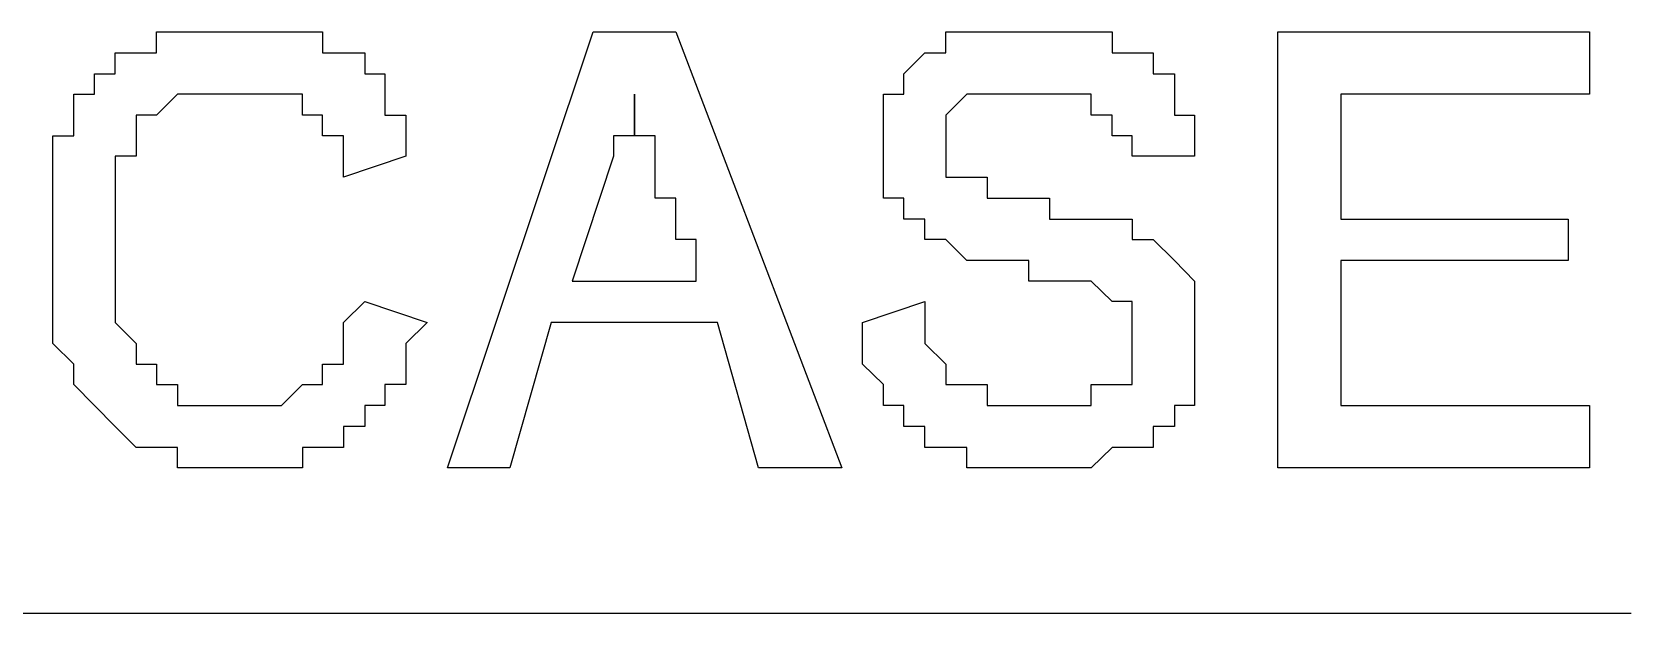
# Model space of a CAD drawing. Header units: inches. Extents: x -628 to 1537, y -1730 to 336.
# Drawn here: x 861.66 to 882.06, y -432.46 to -425.05 of the extents above; entities that cross this region are included whole.
import ezdxf

# ---------------------------------------------------------------- set-up
doc = ezdxf.new("R2010")
doc.units = ezdxf.units.IN
doc.layers.get('0').update_dxf_attribs({"linetype": 'CONTINUOUS'})

msp = doc.modelspace()

# ---------------------------------------------------------------- linework, layer by layer
at = {"color": 6}
for p, q in [((863.248, -425.312), (863.248, -425.045)), ((863.248, -425.045), (863.248, -425.045)), ((863.248, -425.045), (863.517, -425.045)), ((863.517, -425.045), (863.517, -425.045)), ((863.517, -425.045), (863.517, -425.045)), ((863.517, -425.045), (863.517, -425.045)), ((863.517, -425.045), (863.786, -425.045)), ((863.786, -425.045), (863.786, -425.045)), ((863.786, -425.045), (863.786, -425.045)), ((863.786, -425.045), (864.048, -425.045)), ((864.048, -425.045), (864.048, -425.045)), ((864.048, -425.045), (864.048, -425.045)), ((864.048, -425.045), (864.048, -425.045)), ((864.048, -425.045), (864.311, -425.045)), ((864.311, -425.045), (864.311, -425.045)), ((864.311, -425.045), (864.311, -425.045)), ((864.311, -425.045), (864.311, -425.045)), ((864.311, -425.045), (864.58, -425.045)), ((864.58, -425.045), (864.58, -425.045)), ((864.58, -425.045), (864.58, -425.045)), ((864.58, -425.045), (864.843, -425.045)), ((864.843, -425.045), (864.843, -425.045)), ((864.843, -425.045), (864.843, -425.045)), ((864.843, -425.045), (865.112, -425.045)), ((865.112, -425.045), (865.112, -425.045)), ((865.112, -425.045), (865.112, -425.045)), ((865.112, -425.045), (865.112, -425.045)), ((865.112, -425.045), (865.368, -425.045)), ((865.368, -425.045), (865.368, -425.045)), ((865.368, -425.045), (865.368, -425.045)), ((865.368, -425.045), (865.368, -425.312)), ((866.964, -430.605), (868.822, -425.045)), ((868.822, -425.045), (869.873, -425.045)), ((869.873, -425.045), (871.994, -430.605)), ((873.32, -425.312), (873.32, -425.045)), ((873.32, -425.045), (873.32, -425.045)), ((873.32, -425.045), (873.589, -425.045)), ((873.589, -425.045), (873.589, -425.045)), ((873.589, -425.045), (873.589, -425.045)), ((873.589, -425.045), (873.589, -425.045)), ((873.589, -425.045), (873.845, -425.045)), ((873.845, -425.045), (873.845, -425.045)), ((873.845, -425.045), (873.845, -425.045)), ((873.845, -425.045), (874.114, -425.045)), ((874.114, -425.045), (874.114, -425.045)), ((874.114, -425.045), (874.114, -425.045)), ((874.114, -425.045), (874.377, -425.045)), ((874.377, -425.045), (874.377, -425.045)), ((874.377, -425.045), (874.377, -425.045)), ((874.377, -425.045), (874.377, -425.045)), ((874.377, -425.045), (874.64, -425.045)), ((874.64, -425.045), (874.64, -425.045)), ((874.64, -425.045), (874.64, -425.045)), ((874.64, -425.045), (874.903, -425.045)), ((874.903, -425.045), (874.903, -425.045)), ((874.903, -425.045), (874.903, -425.045)), ((874.903, -425.045), (874.903, -425.045)), ((874.903, -425.045), (875.172, -425.045)), ((875.172, -425.045), (875.172, -425.045)), ((875.172, -425.045), (875.172, -425.045)), ((875.172, -425.045), (875.172, -425.045)), ((875.172, -425.045), (875.441, -425.045)), ((875.441, -425.045), (875.441, -425.045)), ((875.441, -425.045), (875.441, -425.312)), ((877.555, -430.605), (877.555, -425.045)), ((877.555, -425.045), (881.528, -425.045)), ((881.528, -425.045), (881.528, -425.838)), ((862.722, -425.579), (862.722, -425.312)), ((862.722, -425.312), (862.991, -425.312)), ((862.991, -425.312), (862.991, -425.312)), ((862.991, -425.312), (862.991, -425.312)), ((862.991, -425.312), (862.991, -425.312)), ((862.991, -425.312), (863.248, -425.312)), ((863.248, -425.312), (863.248, -425.312)), ((865.368, -425.312), (865.637, -425.312)), ((865.637, -425.312), (865.637, -425.312)), ((865.637, -425.312), (865.637, -425.312)), ((865.637, -425.312), (865.637, -425.312)), ((865.637, -425.312), (865.637, -425.312)), ((865.637, -425.312), (865.906, -425.312)), ((865.906, -425.312), (865.906, -425.579)), ((872.782, -425.579), (873.051, -425.312)), ((873.051, -425.312), (873.051, -425.312)), ((873.051, -425.312), (873.051, -425.312)), ((873.051, -425.312), (873.051, -425.312)), ((873.051, -425.312), (873.051, -425.312)), ((873.051, -425.312), (873.32, -425.312)), ((873.32, -425.312), (873.32, -425.312)), ((873.32, -425.312), (873.32, -425.312)), ((875.441, -425.312), (875.441, -425.312)), ((875.441, -425.312), (875.697, -425.312)), ((875.697, -425.312), (875.697, -425.312)), ((875.697, -425.312), (875.697, -425.312)), ((875.697, -425.312), (875.697, -425.312)), ((875.697, -425.312), (875.966, -425.312)), ((875.966, -425.312), (875.966, -425.312)), ((875.966, -425.312), (875.966, -425.579)), ((862.459, -425.838), (862.459, -425.579)), ((862.459, -425.579), (862.459, -425.579)), ((862.459, -425.579), (862.722, -425.579)), ((862.722, -425.579), (862.722, -425.579)), ((862.722, -425.579), (862.722, -425.579)), ((862.722, -425.579), (862.722, -425.579)), ((865.906, -425.579), (865.906, -425.579)), ((865.906, -425.579), (865.906, -425.579)), ((865.906, -425.579), (865.906, -425.579)), ((865.906, -425.579), (866.163, -425.579)), ((866.163, -425.579), (866.163, -425.579)), ((866.163, -425.579), (866.163, -425.838)), ((872.782, -425.838), (872.782, -425.579)), ((872.782, -425.579), (872.782, -425.579)), ((872.782, -425.579), (872.782, -425.579)), ((872.782, -425.579), (872.782, -425.579)), ((872.782, -425.579), (872.782, -425.579)), ((875.966, -425.579), (875.966, -425.579)), ((875.966, -425.579), (875.966, -425.579)), ((875.966, -425.579), (875.966, -425.579)), ((875.966, -425.579), (876.235, -425.579)), ((876.235, -425.579), (876.235, -425.838)), ((862.197, -426.105), (862.197, -425.838)), ((862.197, -425.838), (862.459, -425.838)), ((862.459, -425.838), (862.459, -425.838)), ((862.459, -425.838), (862.459, -425.838)), ((862.459, -425.838), (862.459, -425.838)), ((863.517, -425.838), (863.248, -426.105)), ((863.786, -425.838), (863.517, -425.838)), ((863.517, -425.838), (863.517, -425.838)), ((863.517, -425.838), (863.517, -425.838)), ((863.517, -425.838), (863.517, -425.838)), ((864.048, -425.838), (863.786, -425.838)), ((863.786, -425.838), (863.786, -425.838)), ((863.786, -425.838), (863.786, -425.838)), ((863.786, -425.838), (863.786, -425.838)), ((864.311, -425.838), (864.048, -425.838)), ((864.048, -425.838), (864.048, -425.838)), ((864.048, -425.838), (864.048, -425.838)), ((864.58, -425.838), (864.311, -425.838)), ((864.311, -425.838), (864.311, -425.838)), ((864.311, -425.838), (864.311, -425.838)), ((864.311, -425.838), (864.311, -425.838)), ((864.843, -425.838), (864.58, -425.838)), ((864.58, -425.838), (864.58, -425.838)), ((864.58, -425.838), (864.58, -425.838)), ((865.112, -425.838), (864.843, -425.838)), ((864.843, -425.838), (864.843, -425.838)), ((864.843, -425.838), (864.843, -425.838)), ((864.843, -425.838), (864.843, -425.838)), ((865.112, -426.105), (865.112, -425.838)), ((865.112, -425.838), (865.112, -425.838)), ((865.112, -425.838), (865.112, -425.838)), ((865.112, -425.838), (865.112, -425.838)), ((866.163, -425.838), (866.163, -425.838)), ((866.163, -425.838), (866.163, -425.838)), ((866.163, -425.838), (866.163, -425.838)), ((866.163, -425.838), (866.163, -426.105)), ((869.347, -426.105), (869.347, -425.838)), ((869.347, -425.838), (869.347, -425.838)), ((869.347, -425.838), (869.347, -425.838)), ((869.347, -425.838), (869.347, -425.838)), ((869.347, -425.838), (869.347, -425.838)), ((869.347, -425.838), (869.347, -425.838)), ((869.347, -425.838), (869.347, -426.105)), ((872.525, -426.105), (872.525, -425.838)), ((872.525, -425.838), (872.525, -425.838)), ((872.525, -425.838), (872.525, -425.838)), ((872.525, -425.838), (872.782, -425.838)), ((873.589, -425.838), (873.32, -426.105)), ((873.845, -425.838), (873.589, -425.838)), ((873.589, -425.838), (873.589, -425.838)), ((873.589, -425.838), (873.589, -425.838)), ((873.589, -425.838), (873.589, -425.838)), ((874.114, -425.838), (873.845, -425.838)), ((873.845, -425.838), (873.845, -425.838)), ((873.845, -425.838), (873.845, -425.838)), ((873.845, -425.838), (873.845, -425.838)), ((874.377, -425.838), (874.114, -425.838)), ((874.114, -425.838), (874.114, -425.838)), ((874.114, -425.838), (874.114, -425.838)), ((874.114, -425.838), (874.114, -425.838)), ((874.64, -425.838), (874.377, -425.838)), ((874.377, -425.838), (874.377, -425.838)), ((874.377, -425.838), (874.377, -425.838)), ((874.903, -425.838), (874.64, -425.838)), ((874.64, -425.838), (874.64, -425.838)), ((874.64, -425.838), (874.64, -425.838)), ((874.64, -425.838), (874.64, -425.838)), ((875.172, -425.838), (874.903, -425.838)), ((874.903, -425.838), (874.903, -425.838)), ((874.903, -425.838), (874.903, -425.838)), ((875.172, -426.105), (875.172, -425.838)), ((875.172, -425.838), (875.172, -425.838)), ((875.172, -425.838), (875.172, -425.838)), ((875.172, -425.838), (875.172, -425.838)), ((876.235, -425.838), (876.235, -425.838)), ((876.235, -425.838), (876.235, -425.838)), ((876.235, -425.838), (876.235, -425.838)), ((876.235, -425.838), (876.235, -426.105)), ((881.528, -425.838), (878.356, -425.838)), ((878.356, -425.838), (878.356, -427.433)), ((862.197, -426.372), (862.197, -426.105)), ((862.197, -426.105), (862.197, -426.105)), ((862.197, -426.105), (862.197, -426.105)), ((862.197, -426.105), (862.197, -426.105)), ((863.248, -426.105), (862.991, -426.105)), ((862.991, -426.105), (862.991, -426.372)), ((863.248, -426.105), (863.248, -426.105)), ((863.248, -426.105), (863.248, -426.105)), ((863.248, -426.105), (863.248, -426.105)), ((863.248, -426.105), (863.248, -426.105)), ((865.368, -426.105), (865.112, -426.105)), ((865.368, -426.372), (865.368, -426.105)), ((865.368, -426.105), (865.368, -426.105)), ((865.368, -426.105), (865.368, -426.105)), ((865.368, -426.105), (865.368, -426.105)), ((866.163, -426.105), (866.432, -426.105)), ((866.432, -426.105), (866.432, -426.105)), ((866.432, -426.105), (866.432, -426.105)), ((866.432, -426.105), (866.432, -426.372)), ((869.347, -426.372), (869.347, -426.105)), ((869.347, -426.105), (869.347, -426.105)), ((869.347, -426.105), (869.347, -426.105)), ((869.347, -426.105), (869.347, -426.105)), ((869.347, -426.105), (869.347, -426.105)), ((869.347, -426.105), (869.347, -426.105)), ((869.347, -426.105), (869.347, -426.105)), ((869.347, -426.105), (869.347, -426.372)), ((872.525, -426.372), (872.525, -426.105)), ((872.525, -426.105), (872.525, -426.105)), ((872.525, -426.105), (872.525, -426.105)), ((872.525, -426.105), (872.525, -426.105)), ((873.32, -426.105), (873.32, -426.105)), ((873.32, -426.105), (873.32, -426.105)), ((873.32, -426.105), (873.32, -426.105)), ((873.32, -426.105), (873.32, -426.372)), ((875.441, -426.105), (875.172, -426.105)), ((875.441, -426.372), (875.441, -426.105)), ((875.441, -426.105), (875.441, -426.105)), ((875.441, -426.105), (875.441, -426.105)), ((875.441, -426.105), (875.441, -426.105)), ((875.441, -426.105), (875.441, -426.105)), ((876.235, -426.105), (876.235, -426.105)), ((876.235, -426.105), (876.235, -426.105)), ((876.235, -426.105), (876.492, -426.105)), ((876.492, -426.105), (876.492, -426.372)), ((861.928, -426.63), (861.928, -426.372)), ((861.928, -426.372), (861.928, -426.372)), ((861.928, -426.372), (862.197, -426.372)), ((862.197, -426.372), (862.197, -426.372)), ((862.991, -426.372), (862.991, -426.372)), ((862.991, -426.372), (862.991, -426.372)), ((862.991, -426.372), (862.991, -426.372)), ((862.991, -426.372), (862.991, -426.372)), ((862.991, -426.372), (862.991, -426.63)), ((865.637, -426.372), (865.368, -426.372)), ((865.368, -426.372), (865.368, -426.372)), ((865.637, -426.63), (865.637, -426.372)), ((865.637, -426.372), (865.637, -426.372)), ((865.637, -426.372), (865.637, -426.372)), ((866.432, -426.372), (866.432, -426.372)), ((866.432, -426.372), (866.432, -426.372)), ((866.432, -426.372), (866.432, -426.63)), ((869.347, -426.372), (869.078, -426.372)), ((869.078, -426.372), (869.078, -426.63)), ((869.61, -426.372), (869.347, -426.372)), ((869.347, -426.372), (869.347, -426.372)), ((869.347, -426.372), (869.347, -426.372)), ((869.347, -426.372), (869.347, -426.372)), ((869.347, -426.372), (869.347, -426.372)), ((869.347, -426.372), (869.347, -426.372)), ((869.347, -426.372), (869.347, -426.372)), ((869.61, -426.63), (869.61, -426.372)), ((869.61, -426.372), (869.61, -426.372)), ((869.61, -426.372), (869.61, -426.372)), ((872.525, -426.63), (872.525, -426.372)), ((872.525, -426.372), (872.525, -426.372)), ((872.525, -426.372), (872.525, -426.372)), ((873.32, -426.372), (873.32, -426.372)), ((873.32, -426.372), (873.32, -426.372)), ((873.32, -426.372), (873.32, -426.372)), ((873.32, -426.372), (873.32, -426.63)), ((875.697, -426.372), (875.441, -426.372)), ((875.441, -426.372), (875.441, -426.372)), ((875.441, -426.372), (875.441, -426.372)), ((875.697, -426.63), (875.697, -426.372)), ((876.492, -426.372), (876.492, -426.372)), ((876.492, -426.372), (876.492, -426.372)), ((876.492, -426.372), (876.492, -426.63)), ((861.928, -426.897), (861.928, -426.63)), ((861.928, -426.63), (861.928, -426.63)), ((861.928, -426.63), (861.928, -426.63)), ((861.928, -426.63), (861.928, -426.63)), ((862.991, -426.63), (862.722, -426.63)), ((862.722, -426.63), (862.722, -426.897)), ((862.991, -426.63), (862.991, -426.63)), ((862.991, -426.63), (862.991, -426.63)), ((866.432, -426.63), (865.637, -426.897)), ((865.637, -426.897), (865.637, -426.63)), ((865.637, -426.63), (865.637, -426.63)), ((865.637, -426.63), (865.637, -426.63)), ((866.432, -426.63), (866.432, -426.63)), ((866.432, -426.63), (866.432, -426.63)), ((869.078, -426.63), (868.553, -428.226)), ((869.078, -426.63), (869.078, -426.63)), ((869.078, -426.63), (869.078, -426.63)), ((869.61, -426.897), (869.61, -426.63)), ((869.61, -426.63), (869.61, -426.63)), ((869.61, -426.63), (869.61, -426.63)), ((869.61, -426.63), (869.61, -426.63)), ((869.61, -426.63), (869.61, -426.63)), ((872.525, -426.897), (872.525, -426.63)), ((872.525, -426.63), (872.525, -426.63)), ((872.525, -426.63), (872.525, -426.63)), ((872.525, -426.63), (872.525, -426.63)), ((873.32, -426.63), (873.32, -426.63)), ((873.32, -426.63), (873.32, -426.63)), ((873.32, -426.63), (873.32, -426.63)), ((873.32, -426.63), (873.32, -426.897)), ((875.697, -426.63), (875.697, -426.63)), ((875.697, -426.63), (875.697, -426.63)), ((876.492, -426.63), (875.697, -426.63)), ((876.492, -426.63), (876.492, -426.63)), ((876.492, -426.63), (876.492, -426.63)), ((876.492, -426.63), (876.492, -426.63)), ((861.928, -427.164), (861.928, -426.897)), ((861.928, -426.897), (861.928, -426.897)), ((861.928, -426.897), (861.928, -426.897)), ((861.928, -426.897), (861.928, -426.897)), ((862.722, -426.897), (862.722, -426.897)), ((862.722, -426.897), (862.722, -426.897)), ((862.722, -426.897), (862.722, -426.897)), ((862.722, -426.897), (862.722, -427.164)), ((869.61, -427.164), (869.61, -426.897)), ((869.61, -426.897), (869.61, -426.897)), ((869.61, -426.897), (869.61, -426.897)), ((869.61, -426.897), (869.61, -426.897)), ((872.525, -427.164), (872.525, -426.897)), ((872.525, -426.897), (872.525, -426.897)), ((872.525, -426.897), (872.525, -426.897)), ((872.525, -426.897), (872.525, -426.897)), ((873.32, -426.897), (873.32, -426.897)), ((873.32, -426.897), (873.589, -426.897)), ((873.589, -426.897), (873.589, -426.897)), ((873.589, -426.897), (873.589, -426.897)), ((873.589, -426.897), (873.589, -426.897)), ((873.589, -426.897), (873.589, -426.897)), ((873.589, -426.897), (873.589, -426.897)), ((873.589, -426.897), (873.845, -426.897)), ((873.845, -426.897), (873.845, -427.164)), ((861.928, -427.433), (861.928, -427.164)), ((861.928, -427.164), (861.928, -427.164)), ((861.928, -427.164), (861.928, -427.164)), ((862.722, -427.164), (862.722, -427.164)), ((862.722, -427.164), (862.722, -427.164)), ((862.722, -427.164), (862.722, -427.433)), ((869.873, -427.164), (869.61, -427.164)), ((869.873, -427.433), (869.873, -427.164)), ((869.873, -427.164), (869.873, -427.164)), ((872.782, -427.164), (872.525, -427.164)), ((872.525, -427.164), (872.525, -427.164)), ((872.525, -427.164), (872.525, -427.164)), ((872.782, -427.433), (872.782, -427.164)), ((873.845, -427.164), (873.845, -427.164)), ((873.845, -427.164), (873.845, -427.164)), ((873.845, -427.164), (874.114, -427.164)), ((874.114, -427.164), (874.114, -427.164)), ((874.114, -427.164), (874.114, -427.164)), ((874.114, -427.164), (874.377, -427.164)), ((874.377, -427.164), (874.377, -427.164)), ((874.377, -427.164), (874.377, -427.164)), ((874.377, -427.164), (874.64, -427.164)), ((874.64, -427.164), (874.64, -427.164)), ((874.64, -427.164), (874.64, -427.164)), ((874.64, -427.164), (874.64, -427.433)), ((861.928, -427.692), (861.928, -427.433)), ((861.928, -427.433), (861.928, -427.433)), ((861.928, -427.433), (861.928, -427.433)), ((862.722, -427.433), (862.722, -427.433)), ((862.722, -427.433), (862.722, -427.433)), ((862.722, -427.433), (862.722, -427.433)), ((862.722, -427.433), (862.722, -427.692)), ((869.873, -427.692), (869.873, -427.433)), ((869.873, -427.433), (869.873, -427.433)), ((869.873, -427.433), (869.873, -427.433)), ((873.051, -427.433), (872.782, -427.433)), ((872.782, -427.433), (872.782, -427.433)), ((872.782, -427.433), (872.782, -427.433)), ((872.782, -427.433), (872.782, -427.433)), ((872.782, -427.433), (872.782, -427.433)), ((872.782, -427.433), (872.782, -427.433)), ((873.051, -427.692), (873.051, -427.433)), ((874.64, -427.433), (874.903, -427.433)), ((874.903, -427.433), (874.903, -427.433)), ((874.903, -427.433), (874.903, -427.433)), ((874.903, -427.433), (875.172, -427.433)), ((875.172, -427.433), (875.172, -427.433)), ((875.172, -427.433), (875.172, -427.433)), ((875.172, -427.433), (875.172, -427.433)), ((875.172, -427.433), (875.441, -427.433)), ((875.441, -427.433), (875.441, -427.433)), ((875.441, -427.433), (875.441, -427.433)), ((875.441, -427.433), (875.441, -427.433)), ((875.441, -427.433), (875.441, -427.433)), ((875.441, -427.433), (875.697, -427.433)), ((875.697, -427.433), (875.697, -427.692)), ((878.356, -427.433), (881.259, -427.433)), ((881.259, -427.433), (881.259, -427.959)), ((861.928, -427.959), (861.928, -427.692)), ((861.928, -427.692), (861.928, -427.692)), ((861.928, -427.692), (861.928, -427.692)), ((861.928, -427.692), (861.928, -427.692)), ((862.722, -427.692), (862.722, -427.692)), ((862.722, -427.692), (862.722, -427.692)), ((862.722, -427.692), (862.722, -427.692)), ((862.722, -427.692), (862.722, -427.959)), ((870.136, -427.692), (869.873, -427.692)), ((869.873, -427.692), (869.873, -427.692)), ((870.136, -428.226), (870.136, -427.692)), ((873.32, -427.692), (873.051, -427.692)), ((873.051, -427.692), (873.051, -427.692)), ((873.051, -427.692), (873.051, -427.692)), ((873.051, -427.692), (873.051, -427.692)), ((873.589, -427.959), (873.32, -427.692)), ((873.32, -427.692), (873.32, -427.692)), ((873.32, -427.692), (873.32, -427.692)), ((873.32, -427.692), (873.32, -427.692)), ((875.697, -427.692), (875.697, -427.692)), ((875.697, -427.692), (875.697, -427.692)), ((875.697, -427.692), (875.966, -427.692)), ((875.966, -427.692), (875.966, -427.692)), ((875.966, -427.692), (875.966, -427.692)), ((875.966, -427.692), (875.966, -427.692)), ((875.966, -427.692), (876.235, -427.959)), ((861.928, -428.226), (861.928, -427.959)), ((861.928, -427.959), (861.928, -427.959)), ((861.928, -427.959), (861.928, -427.959)), ((862.722, -427.959), (862.722, -427.959)), ((862.722, -427.959), (862.722, -428.226)), ((873.845, -427.959), (873.589, -427.959)), ((873.589, -427.959), (873.589, -427.959)), ((873.589, -427.959), (873.589, -427.959)), ((874.114, -427.959), (873.845, -427.959)), ((873.845, -427.959), (873.845, -427.959)), ((873.845, -427.959), (873.845, -427.959)), ((874.377, -427.959), (874.114, -427.959)), ((874.114, -427.959), (874.114, -427.959)), ((874.114, -427.959), (874.114, -427.959)), ((874.114, -427.959), (874.114, -427.959)), ((874.377, -428.226), (874.377, -427.959)), ((874.377, -427.959), (874.377, -427.959)), ((876.235, -427.959), (876.235, -427.959)), ((876.235, -427.959), (876.235, -427.959)), ((876.235, -427.959), (876.235, -427.959)), ((876.235, -427.959), (876.235, -427.959)), ((876.235, -427.959), (876.492, -428.226)), ((881.259, -427.959), (878.356, -427.959)), ((878.356, -427.959), (878.356, -429.812)), ((861.928, -428.484), (861.928, -428.226)), ((861.928, -428.226), (861.928, -428.226)), ((861.928, -428.226), (861.928, -428.226)), ((861.928, -428.226), (861.928, -428.226)), ((862.722, -428.226), (862.722, -428.226)), ((862.722, -428.226), (862.722, -428.226)), ((862.722, -428.226), (862.722, -428.226)), ((862.722, -428.226), (862.722, -428.484)), ((868.553, -428.226), (870.136, -428.226)), ((874.64, -428.226), (874.377, -428.226)), ((874.903, -428.226), (874.64, -428.226)), ((874.64, -428.226), (874.64, -428.226)), ((874.64, -428.226), (874.64, -428.226)), ((875.172, -428.226), (874.903, -428.226)), ((874.903, -428.226), (874.903, -428.226)), ((874.903, -428.226), (874.903, -428.226)), ((875.441, -428.484), (875.172, -428.226)), ((875.172, -428.226), (875.172, -428.226)), ((875.172, -428.226), (875.172, -428.226)), ((875.172, -428.226), (875.172, -428.226)), ((875.172, -428.226), (875.172, -428.226)), ((876.492, -428.226), (876.492, -428.226)), ((876.492, -428.226), (876.492, -428.226)), ((876.492, -428.226), (876.492, -428.226)), ((876.492, -428.226), (876.492, -428.484)), ((861.928, -428.751), (861.928, -428.484)), ((861.928, -428.484), (861.928, -428.484)), ((861.928, -428.484), (861.928, -428.484)), ((862.722, -428.484), (862.722, -428.484)), ((862.722, -428.484), (862.722, -428.484)), ((862.722, -428.484), (862.722, -428.751)), ((865.637, -428.751), (865.906, -428.484)), ((865.906, -428.484), (865.906, -428.484)), ((865.906, -428.484), (866.701, -428.751)), ((872.256, -428.751), (873.051, -428.484)), ((873.051, -428.484), (873.051, -428.751)), ((875.697, -428.484), (875.441, -428.484)), ((875.441, -428.484), (875.441, -428.484)), ((875.441, -428.484), (875.441, -428.484)), ((875.441, -428.484), (875.441, -428.484)), ((875.441, -428.484), (875.441, -428.484)), ((875.697, -428.751), (875.697, -428.484)), ((875.697, -428.484), (875.697, -428.484)), ((876.492, -428.484), (876.492, -428.484)), ((876.492, -428.484), (876.492, -428.484)), ((876.492, -428.484), (876.492, -428.484)), ((876.492, -428.484), (876.492, -428.751)), ((861.928, -429.018), (861.928, -428.751)), ((861.928, -428.751), (861.928, -428.751)), ((861.928, -428.751), (861.928, -428.751)), ((861.928, -428.751), (861.928, -428.751)), ((862.722, -428.751), (862.722, -428.751)), ((862.722, -428.751), (862.722, -428.751)), ((862.722, -428.751), (862.722, -428.751)), ((862.722, -428.751), (862.991, -429.018)), ((865.637, -429.018), (865.637, -428.751)), ((865.637, -428.751), (865.637, -428.751)), ((865.637, -428.751), (865.637, -428.751)), ((865.637, -428.751), (865.637, -428.751)), ((866.701, -428.751), (866.432, -429.018)), ((866.701, -428.751), (866.701, -428.751)), ((866.701, -428.751), (866.701, -428.751)), ((868.284, -428.751), (867.758, -430.605)), ((870.405, -428.751), (868.284, -428.751)), ((870.93, -430.605), (870.405, -428.751)), ((872.256, -429.018), (872.256, -428.751)), ((872.256, -428.751), (872.256, -428.751)), ((872.256, -428.751), (872.256, -428.751)), ((872.256, -428.751), (872.256, -428.751)), ((873.051, -428.751), (873.051, -428.751)), ((873.051, -428.751), (873.051, -428.751)), ((873.051, -428.751), (873.051, -429.018)), ((875.697, -429.018), (875.697, -428.751)), ((875.697, -428.751), (875.697, -428.751)), ((875.697, -428.751), (875.697, -428.751)), ((875.697, -428.751), (875.697, -428.751)), ((876.492, -428.751), (876.492, -428.751)), ((876.492, -428.751), (876.492, -428.751)), ((876.492, -428.751), (876.492, -429.018)), ((862.197, -429.285), (861.928, -429.018)), ((861.928, -429.018), (861.928, -429.018)), ((861.928, -429.018), (861.928, -429.018)), ((861.928, -429.018), (861.928, -429.018)), ((862.991, -429.018), (862.991, -429.018)), ((862.991, -429.018), (862.991, -429.018)), ((862.991, -429.018), (862.991, -429.018)), ((862.991, -429.018), (862.991, -429.018)), ((862.991, -429.018), (862.991, -429.285)), ((865.637, -429.285), (865.637, -429.018)), ((865.637, -429.018), (865.637, -429.018)), ((865.637, -429.018), (865.637, -429.018)), ((866.432, -429.018), (866.432, -429.018)), ((866.432, -429.018), (866.432, -429.018)), ((866.432, -429.018), (866.432, -429.285)), ((872.256, -429.285), (872.256, -429.018)), ((872.256, -429.018), (872.256, -429.018)), ((872.256, -429.018), (872.256, -429.018)), ((873.051, -429.018), (873.051, -429.018)), ((873.051, -429.018), (873.051, -429.018)), ((873.051, -429.018), (873.051, -429.018)), ((873.051, -429.018), (873.32, -429.285)), ((875.697, -429.285), (875.697, -429.018)), ((875.697, -429.018), (875.697, -429.018)), ((875.697, -429.018), (875.697, -429.018)), ((875.697, -429.018), (875.697, -429.018)), ((876.492, -429.018), (876.492, -429.018)), ((876.492, -429.018), (876.492, -429.018)), ((876.492, -429.018), (876.492, -429.018)), ((876.492, -429.018), (876.492, -429.018)), ((876.492, -429.018), (876.492, -429.285)), ((862.197, -429.545), (862.197, -429.285)), ((862.197, -429.285), (862.197, -429.285)), ((862.197, -429.285), (862.197, -429.285)), ((862.197, -429.285), (862.197, -429.285)), ((862.991, -429.285), (862.991, -429.285)), ((862.991, -429.285), (862.991, -429.285)), ((862.991, -429.285), (863.248, -429.285)), ((863.248, -429.285), (863.248, -429.285)), ((863.248, -429.285), (863.248, -429.545)), ((865.368, -429.545), (865.368, -429.285)), ((865.368, -429.285), (865.368, -429.285)), ((865.368, -429.285), (865.368, -429.285)), ((865.368, -429.285), (865.637, -429.285)), ((865.637, -429.285), (865.637, -429.285)), ((866.432, -429.285), (866.432, -429.285)), ((866.432, -429.285), (866.432, -429.285)), ((866.432, -429.285), (866.432, -429.285)), ((866.432, -429.285), (866.432, -429.545)), ((872.525, -429.545), (872.256, -429.285)), ((872.256, -429.285), (872.256, -429.285)), ((872.256, -429.285), (872.256, -429.285)), ((872.256, -429.285), (872.256, -429.285)), ((873.32, -429.285), (873.32, -429.285)), ((873.32, -429.285), (873.32, -429.285)), ((873.32, -429.285), (873.32, -429.285)), ((873.32, -429.285), (873.32, -429.285)), ((873.32, -429.285), (873.32, -429.545)), ((875.697, -429.545), (875.697, -429.285)), ((875.697, -429.285), (875.697, -429.285)), ((875.697, -429.285), (875.697, -429.285)), ((875.697, -429.285), (875.697, -429.285)), ((876.492, -429.285), (876.492, -429.285)), ((876.492, -429.285), (876.492, -429.285)), ((876.492, -429.285), (876.492, -429.545)), ((862.459, -429.812), (862.197, -429.545)), ((862.197, -429.545), (862.197, -429.545)), ((862.197, -429.545), (862.197, -429.545)), ((862.197, -429.545), (862.197, -429.545)), ((863.248, -429.545), (863.248, -429.545)), ((863.248, -429.545), (863.248, -429.545)), ((863.248, -429.545), (863.517, -429.545)), ((863.517, -429.545), (863.517, -429.545)), ((863.517, -429.545), (863.517, -429.545)), ((863.517, -429.545), (863.517, -429.545)), ((863.517, -429.545), (863.517, -429.812)), ((864.843, -429.812), (865.112, -429.545)), ((865.112, -429.545), (865.112, -429.545)), ((865.112, -429.545), (865.112, -429.545)), ((865.112, -429.545), (865.112, -429.545)), ((865.112, -429.545), (865.368, -429.545)), ((865.368, -429.545), (865.368, -429.545)), ((865.368, -429.545), (865.368, -429.545)), ((866.432, -429.545), (866.163, -429.545)), ((866.163, -429.545), (866.163, -429.545)), ((866.163, -429.545), (866.163, -429.812)), ((866.432, -429.545), (866.432, -429.545)), ((872.525, -429.812), (872.525, -429.545)), ((872.525, -429.545), (872.525, -429.545)), ((872.525, -429.545), (872.525, -429.545)), ((872.525, -429.545), (872.525, -429.545)), ((873.32, -429.545), (873.589, -429.545)), ((873.589, -429.545), (873.589, -429.545)), ((873.589, -429.545), (873.589, -429.545)), ((873.589, -429.545), (873.589, -429.545)), ((873.589, -429.545), (873.589, -429.545)), ((873.589, -429.545), (873.845, -429.545)), ((873.845, -429.545), (873.845, -429.812)), ((875.172, -429.812), (875.172, -429.545)), ((875.172, -429.545), (875.441, -429.545)), ((875.441, -429.545), (875.441, -429.545)), ((875.441, -429.545), (875.441, -429.545)), ((875.441, -429.545), (875.441, -429.545)), ((875.441, -429.545), (875.441, -429.545)), ((875.441, -429.545), (875.697, -429.545)), ((876.492, -429.545), (876.492, -429.545)), ((876.492, -429.545), (876.492, -429.545)), ((876.492, -429.545), (876.492, -429.545)), ((876.492, -429.545), (876.492, -429.812)), ((862.722, -430.079), (862.459, -429.812)), ((862.459, -429.812), (862.459, -429.812)), ((862.459, -429.812), (862.459, -429.812)), ((862.459, -429.812), (862.459, -429.812)), ((862.459, -429.812), (862.459, -429.812)), ((862.459, -429.812), (862.459, -429.812)), ((863.517, -429.812), (863.786, -429.812)), ((863.786, -429.812), (863.786, -429.812)), ((863.786, -429.812), (863.786, -429.812)), ((863.786, -429.812), (864.048, -429.812)), ((864.048, -429.812), (864.048, -429.812)), ((864.048, -429.812), (864.048, -429.812)), ((864.048, -429.812), (864.048, -429.812)), ((864.048, -429.812), (864.311, -429.812)), ((864.311, -429.812), (864.311, -429.812)), ((864.311, -429.812), (864.311, -429.812)), ((864.311, -429.812), (864.311, -429.812)), ((864.311, -429.812), (864.58, -429.812)), ((864.58, -429.812), (864.58, -429.812)), ((864.58, -429.812), (864.58, -429.812)), ((864.58, -429.812), (864.58, -429.812)), ((864.58, -429.812), (864.843, -429.812)), ((864.843, -429.812), (864.843, -429.812)), ((864.843, -429.812), (864.843, -429.812)), ((864.843, -429.812), (864.843, -429.812)), ((866.163, -429.812), (865.906, -429.812)), ((865.906, -429.812), (865.906, -430.079)), ((866.163, -429.812), (866.163, -429.812)), ((866.163, -429.812), (866.163, -429.812)), ((866.163, -429.812), (866.163, -429.812)), ((872.782, -429.812), (872.525, -429.812)), ((872.525, -429.812), (872.525, -429.812)), ((872.525, -429.812), (872.525, -429.812)), ((872.525, -429.812), (872.525, -429.812)), ((872.782, -430.079), (872.782, -429.812)), ((873.845, -429.812), (873.845, -429.812)), ((873.845, -429.812), (873.845, -429.812)), ((873.845, -429.812), (874.114, -429.812)), ((874.114, -429.812), (874.114, -429.812)), ((874.114, -429.812), (874.114, -429.812)), ((874.114, -429.812), (874.377, -429.812)), ((874.377, -429.812), (874.377, -429.812)), ((874.377, -429.812), (874.377, -429.812)), ((874.377, -429.812), (874.377, -429.812)), ((874.377, -429.812), (874.64, -429.812)), ((874.64, -429.812), (874.64, -429.812)), ((874.64, -429.812), (874.64, -429.812)), ((874.64, -429.812), (874.903, -429.812)), ((874.903, -429.812), (874.903, -429.812)), ((874.903, -429.812), (874.903, -429.812)), ((874.903, -429.812), (874.903, -429.812)), ((874.903, -429.812), (875.172, -429.812)), ((875.172, -429.812), (875.172, -429.812)), ((875.172, -429.812), (875.172, -429.812)), ((876.492, -429.812), (876.235, -429.812)), ((876.235, -429.812), (876.235, -429.812)), ((876.235, -429.812), (876.235, -429.812)), ((876.235, -429.812), (876.235, -429.812)), ((876.235, -429.812), (876.235, -430.079)), ((878.356, -429.812), (881.528, -429.812)), ((881.528, -429.812), (881.528, -430.605)), ((862.991, -430.347), (862.722, -430.079)), ((862.722, -430.079), (862.722, -430.079)), ((862.722, -430.079), (862.722, -430.079)), ((862.722, -430.079), (862.722, -430.079)), ((862.722, -430.079), (862.722, -430.079)), ((862.722, -430.079), (862.722, -430.079)), ((865.906, -430.079), (865.637, -430.079)), ((865.637, -430.079), (865.637, -430.347)), ((865.906, -430.079), (865.906, -430.079)), ((865.906, -430.079), (865.906, -430.079)), ((865.906, -430.079), (865.906, -430.079)), ((865.906, -430.079), (865.906, -430.079)), ((873.051, -430.079), (872.782, -430.079)), ((872.782, -430.079), (872.782, -430.079)), ((872.782, -430.079), (872.782, -430.079)), ((872.782, -430.079), (872.782, -430.079)), ((873.051, -430.347), (873.051, -430.079)), ((873.051, -430.079), (873.051, -430.079)), ((876.235, -430.079), (875.966, -430.079)), ((875.966, -430.079), (875.966, -430.079)), ((875.966, -430.079), (875.966, -430.079)), ((875.966, -430.079), (875.966, -430.079)), ((875.966, -430.079), (875.966, -430.347)), ((876.235, -430.079), (876.235, -430.079)), ((863.248, -430.347), (862.991, -430.347)), ((862.991, -430.347), (862.991, -430.347)), ((862.991, -430.347), (862.991, -430.347)), ((862.991, -430.347), (862.991, -430.347)), ((863.517, -430.347), (863.248, -430.347)), ((863.248, -430.347), (863.248, -430.347)), ((863.248, -430.347), (863.248, -430.347)), ((863.248, -430.347), (863.248, -430.347)), ((863.517, -430.605), (863.517, -430.347)), ((863.517, -430.347), (863.517, -430.347)), ((865.368, -430.347), (865.112, -430.347)), ((865.112, -430.347), (865.112, -430.347)), ((865.112, -430.347), (865.112, -430.605)), ((865.637, -430.347), (865.368, -430.347)), ((865.368, -430.347), (865.368, -430.347)), ((865.368, -430.347), (865.368, -430.347)), ((865.368, -430.347), (865.368, -430.347)), ((865.637, -430.347), (865.637, -430.347)), ((865.637, -430.347), (865.637, -430.347)), ((873.32, -430.347), (873.051, -430.347)), ((873.051, -430.347), (873.051, -430.347)), ((873.051, -430.347), (873.051, -430.347)), ((873.589, -430.347), (873.32, -430.347)), ((873.32, -430.347), (873.32, -430.347)), ((873.32, -430.347), (873.32, -430.347)), ((873.32, -430.347), (873.32, -430.347)), ((873.589, -430.605), (873.589, -430.347)), ((873.589, -430.347), (873.589, -430.347)), ((873.589, -430.347), (873.589, -430.347)), ((875.441, -430.347), (875.172, -430.605)), ((875.697, -430.347), (875.441, -430.347)), ((875.441, -430.347), (875.441, -430.347)), ((875.441, -430.347), (875.441, -430.347)), ((875.441, -430.347), (875.441, -430.347)), ((875.966, -430.347), (875.697, -430.347)), ((875.697, -430.347), (875.697, -430.347)), ((875.697, -430.347), (875.697, -430.347)), ((875.697, -430.347), (875.697, -430.347)), ((863.786, -430.605), (863.517, -430.605)), ((863.517, -430.605), (863.517, -430.605)), ((864.048, -430.605), (863.786, -430.605)), ((863.786, -430.605), (863.786, -430.605)), ((863.786, -430.605), (863.786, -430.605)), ((864.311, -430.605), (864.048, -430.605)), ((864.048, -430.605), (864.048, -430.605)), ((864.048, -430.605), (864.048, -430.605)), ((864.58, -430.605), (864.311, -430.605)), ((864.311, -430.605), (864.311, -430.605)), ((864.311, -430.605), (864.311, -430.605)), ((864.311, -430.605), (864.311, -430.605)), ((864.843, -430.605), (864.58, -430.605)), ((864.58, -430.605), (864.58, -430.605)), ((864.58, -430.605), (864.58, -430.605)), ((864.58, -430.605), (864.58, -430.605)), ((865.112, -430.605), (864.843, -430.605)), ((864.843, -430.605), (864.843, -430.605)), ((864.843, -430.605), (864.843, -430.605)), ((865.112, -430.605), (865.112, -430.605)), ((867.758, -430.605), (866.964, -430.605)), ((871.994, -430.605), (870.93, -430.605)), ((873.845, -430.605), (873.589, -430.605)), ((874.114, -430.605), (873.845, -430.605)), ((873.845, -430.605), (873.845, -430.605)), ((873.845, -430.605), (873.845, -430.605)), ((873.845, -430.605), (873.845, -430.605)), ((874.377, -430.605), (874.114, -430.605)), ((874.114, -430.605), (874.114, -430.605)), ((874.114, -430.605), (874.114, -430.605)), ((874.64, -430.605), (874.377, -430.605)), ((874.377, -430.605), (874.377, -430.605)), ((874.377, -430.605), (874.377, -430.605)), ((874.903, -430.605), (874.64, -430.605)), ((874.64, -430.605), (874.64, -430.605)), ((874.64, -430.605), (874.64, -430.605)), ((874.64, -430.605), (874.64, -430.605)), ((875.172, -430.605), (874.903, -430.605)), ((874.903, -430.605), (874.903, -430.605)), ((874.903, -430.605), (874.903, -430.605)), ((875.172, -430.605), (875.172, -430.605)), ((875.172, -430.605), (875.172, -430.605)), ((875.172, -430.605), (875.172, -430.605)), ((881.528, -430.605), (877.555, -430.605)), ((839.155, -432.459), (882.06, -432.459))]:
    msp.add_line(p, q, dxfattribs=at)

doc.saveas('drawing.dxf')
